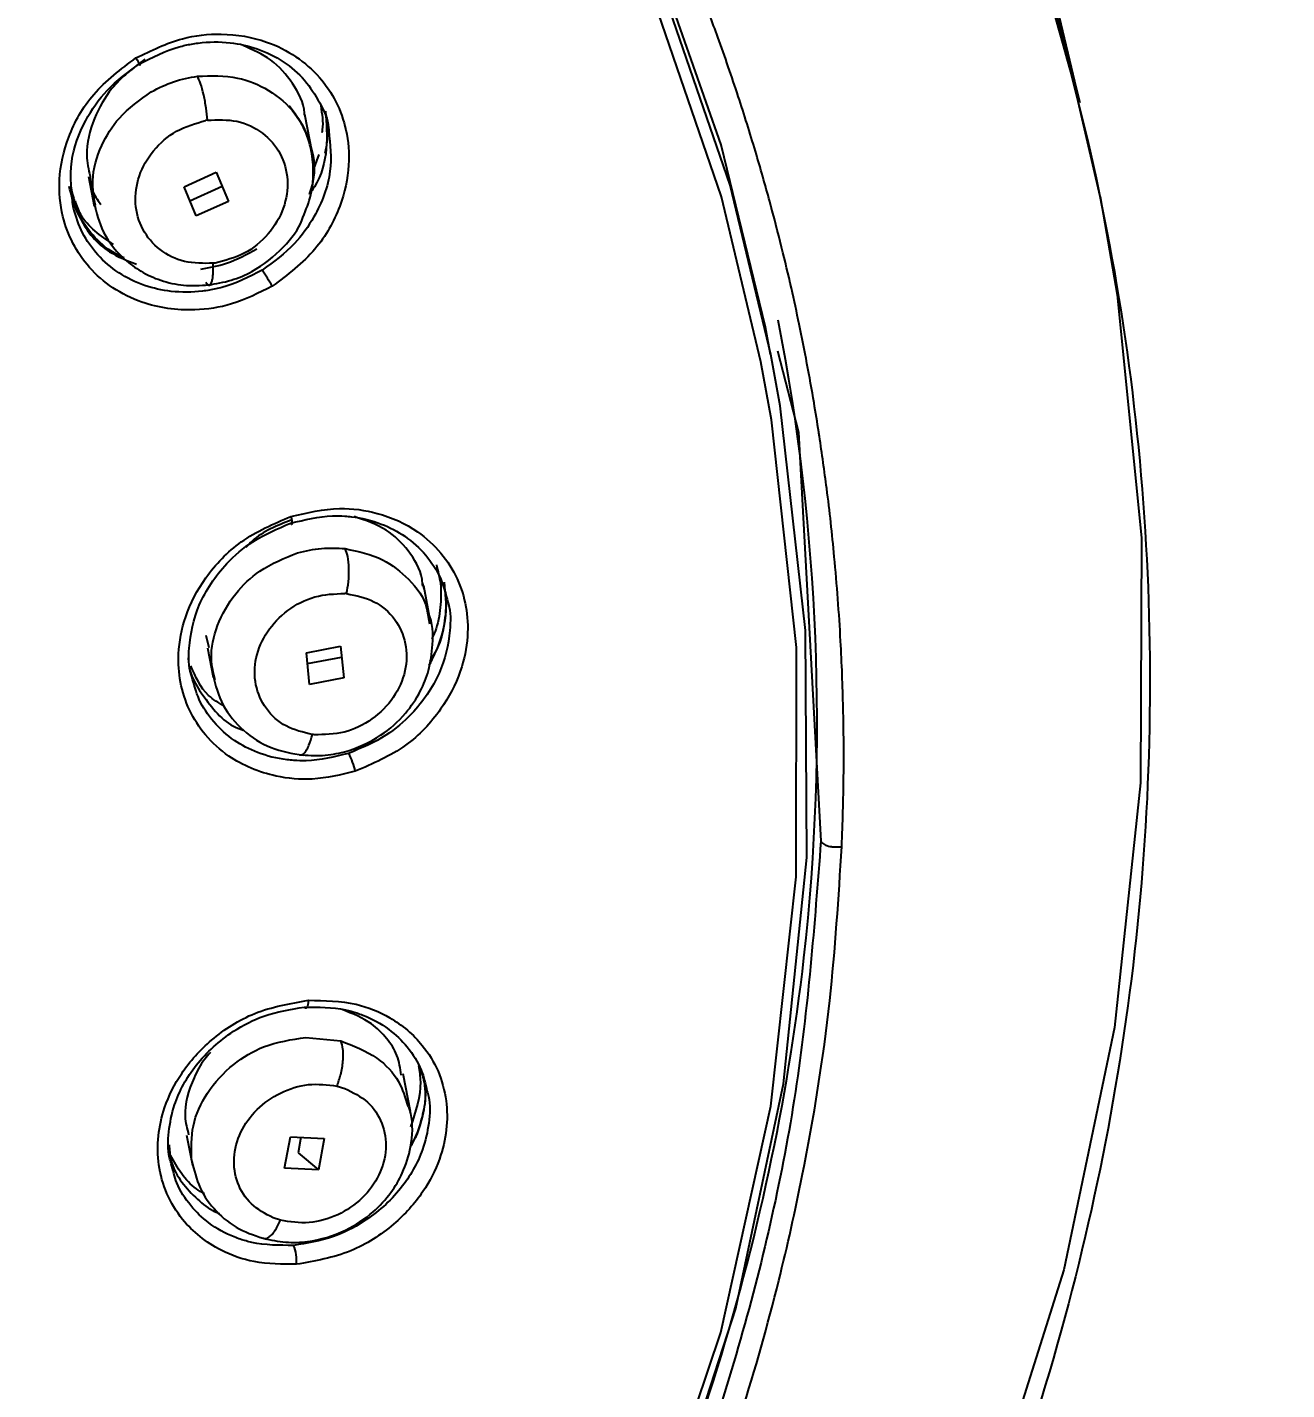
# Model space of a CAD drawing. Header units: millimetres. Extents: x 6110 to 6704, y -3675 to -2835.
# Drawn here: x 6328.023 to 6332.519, y -3193.247 to -3188.382 of the extents above; entities that cross this region are included whole.
import ezdxf

# ---------------------------------------------------------------- set-up
doc = ezdxf.new("R2010")
doc.units = ezdxf.units.MM
doc.header["$LTSCALE"] = 0.1
doc.layers.get('0').update_dxf_attribs({"lineweight": 13})
doc.layers.add('DIM', color=3, linetype='Continuous', lineweight=9)
doc.styles.get("Standard").update_dxf_attribs({"font": 'arial.ttf'})
doc.dimstyles.new('ISO-25', dxfattribs={"dimtxt": 2.5, "dimasz": 2.5, "dimexe": 1.25, "dimexo": 0.625, "dimtad": 1, "dimlfac": 5, "dimtxsty": 'Standard', "dimcen": 2.5, "dimadec": 0, "dimazin": 0, "dimtfac": 1, "dimtmove": 0, "dimatfit": 3, "dimfxl": 0, "dimarcsym": 0})

# ---------------------------------------------------------------- blocks, each defined once
blk = doc.blocks.new('*D64')
at = {"layer": 'Defpoints', "color": 0}
for p in [(6307.9519, -3094.4706), (6411.4918, -3594.1641), (6420.3266, -3594.1641)]:
    blk.add_point(p, dxfattribs=at)
at = {"layer": 'DIM', "color": 0, "lineweight": -2}
for p, q in [((6308.5769, -3094.4706), (6421.5766, -3094.4706)), ((6420.3266, -3098.4706), (6420.3266, -3590.1641)), ((6412.1168, -3594.1641), (6421.5766, -3594.1641))]:
    blk.add_line(p, q, dxfattribs=at)
at = {"layer": 'DIM', "color": 0}
for points in [[(6419.6599, -3098.4706), (6420.9932, -3098.4706), (6420.3266, -3094.4706)], [(6419.6599, -3590.1641), (6420.9932, -3590.1641), (6420.3266, -3594.1641)]]:
    blk.add_solid(points, dxfattribs=at)
at = {"layer": 'DIM', "color": 0, "insert": (6417.0795, -3344.3173), "char_height": 4, "attachment_point": 5, "rotation": 90}
blk.add_mtext('(2280)', dxfattribs=at)

msp = doc.modelspace()

# ---------------------------------------------------------------- linework, layer by layer
at = {"linetype": 'Continuous', "lineweight": 25}
for p, q in [((6331.7803, -3188.6512), (6331.5109, -3187.5185)), ((6329.0398, -3188.8283), (6329.0136, -3188.6943)), ((6328.6656, -3188.7141), (6328.6589, -3188.7152)), ((6329.0634, -3188.8371), (6329.0428, -3188.8951)), ((6328.5827, -3188.9515), (6328.6974, -3188.8994)), ((6328.6974, -3188.8994), (6328.7406, -3189.0041)), ((6328.2416, -3188.9149), (6328.2622, -3189.0205)), ((6328.6261, -3189.056), (6328.5829, -3188.9514)), ((6328.6037, -3189.0018), (6328.7182, -3188.9499)), ((6328.7406, -3189.0041), (6328.6259, -3189.056)), ((6331.8733, -3189.0911), (6331.8528, -3188.9861)), ((6330.6766, -3189.5504), (6330.6576, -3189.4531)), ((6330.7013, -3189.5376), (6330.7757, -3189.8284)), ((6330.7757, -3189.8284), (6330.8559, -3191.2877)), ((6329.4335, -3190.367), (6329.438, -3190.3869)), ((6329.1626, -3190.4042), (6329.1559, -3190.4037)), ((6329.464, -3190.5108), (6329.4379, -3190.3769)), ((6329.45, -3190.4653), (6329.4586, -3190.5118)), ((6328.6604, -3190.5521), (6328.6712, -3190.5967)), ((6328.6659, -3190.5979), (6328.6865, -3190.7032)), ((6329.0192, -3190.6161), (6329.1411, -3190.5925)), ((6329.1411, -3190.5925), (6329.1525, -3190.7048)), ((6329.0309, -3190.7283), (6329.0194, -3190.6161)), ((6329.0233, -3190.6542), (6329.145, -3190.6307)), ((6329.1526, -3190.7048), (6329.0307, -3190.7283)), ((6329.0173, -3191.9887), (6329.142, -3192.0012)), ((6329.1286, -3192.1625), (6329.1562, -3192.1707)), ((6329.3905, -3192.2537), (6329.3641, -3192.1187)), ((6328.5918, -3192.338), (6328.6128, -3192.4451)), ((6328.9415, -3192.4557), (6328.9625, -3192.3435)), ((6328.9622, -3192.3435), (6329.083, -3192.3494)), ((6328.9999, -3192.3453), (6328.9896, -3192.4006)), ((6329.083, -3192.3493), (6329.062, -3192.4617)), ((6328.9896, -3192.4006), (6329.062, -3192.4616)), ((6329.062, -3192.4617), (6328.9412, -3192.4557)), ((6328.9271, -3192.6418), (6328.9002, -3192.6329))]:
    msp.add_line(p, q, dxfattribs=at)
at = {"linetype": 'Continuous', "lineweight": 25, "flags": 128}
for points in [[(6331.8528, -3188.9861), (6331.7167, -3188.4008), (6331.4483, -3187.5773), (6331.0964, -3186.7829), (6330.6642, -3186.0242), (6330.1552, -3185.3077), (6329.5738, -3184.6396), (6328.925, -3184.0255), (6328.2143, -3183.4708), (6327.4477, -3182.98), (6326.6319, -3182.5575), (6325.7737, -3182.2068), (6324.8806, -3181.9309), (6323.96, -3181.7322), (6323.0199, -3181.6123), (6322.0683, -3181.5723)], [(6323.0235, -3181.6126), (6323.9705, -3181.734), (6324.8975, -3181.9353), (6325.7965, -3182.215), (6326.6599, -3182.5705), (6327.48, -3182.9988), (6328.2499, -3183.4961), (6328.9627, -3184.0582), (6329.6125, -3184.6801), (6330.1934, -3185.3566), (6330.7006, -3186.0818), (6331.1296, -3186.8493), (6331.4766, -3187.6525), (6331.7388, -3188.4845), (6331.7803, -3188.6512)], [(6330.6767, -3189.5507), (6330.5322, -3188.9465), (6330.2696, -3188.1818), (6329.9248, -3187.4471), (6329.5011, -3186.7495), (6329.0025, -3186.0957), (6328.434, -3185.492), (6327.801, -3184.9442), (6327.1095, -3184.4576), (6326.3662, -3184.0369), (6325.5783, -3183.6861), (6324.7534, -3183.4086), (6323.8994, -3183.207), (6323.0245, -3183.0834), (6322.1372, -3183.0389)], [(6330.6414, -3189.5762), (6330.501, -3188.9876), (6330.2358, -3188.214), (6329.8862, -3187.4713), (6329.4556, -3186.7668), (6328.9482, -3186.1075), (6328.3692, -3185.5), (6327.7243, -3184.9503), (6327.0199, -3184.464), (6326.263, -3184.0457), (6325.4611, -3183.6997), (6324.6222, -3183.4295), (6323.7546, -3183.2376), (6322.867, -3183.1261)], [(6330.6576, -3189.4531), (6330.4996, -3188.8018), (6330.2319, -3188.0387), (6329.8821, -3187.3061), (6329.4537, -3186.611), (6328.9508, -3185.9601), (6328.3782, -3185.3597), (6327.7414, -3184.8154), (6327.0465, -3184.3327), (6326.3003, -3183.9162), (6325.5099, -3183.5697), (6324.683, -3183.2968), (6324.0441, -3183.142)], [(6328.4109, -3188.4917), (6328.4152, -3188.499), (6328.4188, -3188.5053), (6328.4217, -3188.5104), (6328.4238, -3188.5142), (6328.4249, -3188.5164), (6328.425, -3188.5171), (6328.4242, -3188.5162), (6328.4224, -3188.5136)], [(6331.8528, -3188.9861), (6331.9138, -3189.338), (6332.0001, -3190.2057), (6331.997, -3191.0801), (6331.9044, -3191.9536), (6331.7233, -3192.8186), (6331.4551, -3193.6677), (6331.1022, -3194.4934), (6330.6676, -3195.2887), (6330.1551, -3196.0466), (6329.5692, -3196.7607), (6328.9148, -3197.4246), (6328.1978, -3198.0327), (6327.4242, -3198.5797)], [(6321.9571, -3199.5248), (6322.856, -3199.4325), (6323.7439, -3199.2595), (6324.6117, -3199.0077), (6325.451, -3198.6794), (6326.2534, -3198.2779), (6327.0109, -3197.8073), (6327.716, -3197.2722), (6328.3617, -3196.6779), (6328.9416, -3196.0304), (6329.4498, -3195.336), (6329.8814, -3194.6017), (6330.232, -3193.8347), (6330.4983, -3193.0428), (6330.6774, -3192.2337), (6330.7677, -3191.4155), (6330.7683, -3190.5963), (6330.6791, -3189.7843), (6330.6414, -3189.5762)], [(6330.2976, -3193.7412), (6330.5524, -3192.9561), (6330.7223, -3192.1551), (6330.8056, -3191.3459), (6330.8015, -3190.5362), (6330.7101, -3189.7338), (6330.6767, -3189.5507)], [(6328.9638, -3190.1286), (6328.9657, -3190.1367), (6328.967, -3190.1437), (6328.9678, -3190.1495), (6328.9679, -3190.1537), (6328.9674, -3190.1562), (6328.9663, -3190.157), (6328.9646, -3190.1559), (6328.9624, -3190.1531)], [(6329.0262, -3191.8563), (6329.0255, -3191.8646), (6329.0244, -3191.8719), (6329.0229, -3191.8777), (6329.0211, -3191.8819), (6329.019, -3191.8843), (6329.0166, -3191.8848), (6329.0142, -3191.8835), (6329.0117, -3191.8803)]]:
    msp.add_lwpolyline(points, dxfattribs=at)
at = {"linetype": 'Continuous', "lineweight": 25}
for centre, radius, start, end in [((6327.6891, -3190.0143), 1.4004, 30.3554, 33.1246), ((6323.324, -3190.8658), 7.5184, 353.59292, 11.02694), ((6328.9382, -3191.097), 0.2622, 12.8367, 27.8194), ((6322.86, -3190.7952), 7.9874, 331.26803, 353.46085), ((6328.8382, -3192.787), 0.1461, 355.2989, 22.4173)]:
    msp.add_arc(centre, radius, start, end, dxfattribs=at)
for points, knots in [([(6322.0888, -3181.6773), (6322.5399, -3181.6929), (6323.4501, -3181.7242), (6324.8965, -3182), (6326.4055, -3182.5015), (6327.8861, -3183.2845), (6329.2039, -3184.2963), (6330.2972, -3185.4904), (6331.1552, -3186.8551), (6331.738, -3188.3268), (6332.0396, -3189.8903), (6332.046, -3191.4736), (6331.7572, -3193.0595), (6331.1866, -3194.5759), (6330.3399, -3196.006), (6329.2566, -3197.2844), (6327.9474, -3198.3963), (6326.4733, -3199.2929), (6324.8497, -3199.9594), (6323.1116, -3200.3991), (6321.9071, -3200.4559), (6321.293, -3200.4848)], [0, 0, 0, 0, 0.041773, 0.084286, 0.13721, 0.19167, 0.244595, 0.299054, 0.351979, 0.406439, 0.459364, 0.513823, 0.566748, 0.621208, 0.674132, 0.728592, 0.781517, 0.835976, 0.888901, 0.94336, 1, 1, 1, 1]), ([(6330.8506, -3189.8426), (6330.8498, -3189.8377), (6330.8437, -3189.7979), (6330.8221, -3189.6642), (6330.7898, -3189.4928), (6330.7495, -3189.3079), (6330.7149, -3189.1618), (6330.6725, -3188.9987), (6330.6213, -3188.8189), (6330.5599, -3188.623), (6330.4944, -3188.4328), (6330.4048, -3188.1939), (6330.2656, -3187.8598), (6330.0517, -3187.4218), (6329.8013, -3186.9902), (6329.5436, -3186.6021), (6329.2772, -3186.244), (6328.9903, -3185.9021), (6328.6894, -3185.5814), (6328.3821, -3185.2853), (6328.0419, -3184.9907), (6327.6789, -3184.7098), (6327.3057, -3184.4515), (6326.9327, -3184.2204), (6326.4823, -3183.9706), (6325.9905, -3183.7362), (6325.502, -3183.5414), (6325.0322, -3183.3804), (6324.5794, -3183.2478), (6324.2357, -3183.1744), (6324.0887, -3183.143)], [0, 0, 0, 0, 0.001503, 0.012329, 0.041497, 0.054963, 0.070301, 0.087509, 0.106589, 0.127541, 0.150364, 0.168126, 0.205515, 0.260848, 0.316464, 0.35682, 0.401597, 0.450794, 0.490525, 0.532749, 0.577464, 0.623427, 0.667559, 0.710077, 0.75098, 0.816516, 0.866567, 0.901127, 0.957715, 1, 1, 1, 1]), ([(6328.4109, -3188.4917), (6328.4652, -3188.465), (6328.5624, -3188.417), (6328.7258, -3188.4002), (6328.8663, -3188.4238), (6328.9838, -3188.4828), (6329.0678, -3188.557), (6329.1285, -3188.6466), (6329.1662, -3188.7531), (6329.1764, -3188.8809), (6329.1437, -3189.0295), (6329.0553, -3189.1882), (6328.9521, -3189.2657), (6328.8974, -3189.3067)], [0, 0, 0, 0, 0.108634, 0.194831, 0.299323, 0.375934, 0.450142, 0.520765, 0.591343, 0.67352, 0.769042, 0.877862, 1, 1, 1, 1]), ([(6328.4224, -3188.5136), (6328.4689, -3188.4897), (6328.5293, -3188.4587), (6328.6022, -3188.4431), (6328.6631, -3188.4337), (6328.7436, -3188.4331), (6328.8473, -3188.4563), (6328.9385, -3188.5015), (6329.0156, -3188.5679), (6329.0674, -3188.6497), (6329.0983, -3188.7127), (6329.0989, -3188.7489), (6329.099, -3188.7525)], [0, 0, 0, 0, 0.173429, 0.224891, 0.252634, 0.384378, 0.50064, 0.627214, 0.750364, 0.870282, 0.987176, 1, 1, 1, 1]), ([(6329.0128, -3188.6956), (6329.0127, -3188.6933), (6329.0112, -3188.6521), (6328.9721, -3188.5801), (6328.8986, -3188.4934), (6328.8277, -3188.4628), (6328.7933, -3188.4479)], [0, 0, 0, 0, 0.0189237, 0.3482916, 0.6839014, 1, 1, 1, 1]), ([(6328.8974, -3189.3067), (6328.8499, -3189.3308), (6328.7617, -3189.3754), (6328.5993, -3189.3996), (6328.4507, -3189.3786), (6328.3264, -3189.3166), (6328.2427, -3189.2438), (6328.1827, -3189.1563), (6328.143, -3189.0501), (6328.1311, -3188.9202), (6328.1646, -3188.7677), (6328.2543, -3188.6088), (6328.357, -3188.532), (6328.4109, -3188.4917)], [0, 0, 0, 0, 0.0959958, 0.1779129, 0.2988942, 0.3746658, 0.4477291, 0.5180754, 0.5856965, 0.6724169, 0.7703981, 0.8795889, 1, 1, 1, 1]), ([(6328.1873, -3189.0284), (6328.1806, -3188.9725), (6328.168, -3188.8673), (6328.2221, -3188.7201), (6328.3057, -3188.5988), (6328.3822, -3188.5429), (6328.4224, -3188.5136)], [0, 0, 0, 0, 0.2909393, 0.5466702, 0.7622849, 1, 1, 1, 1]), ([(6328.4428, -3188.4959), (6328.4004, -3188.5283), (6328.3242, -3188.5865), (6328.2559, -3188.7106), (6328.2271, -3188.8222), (6328.2416, -3188.8894), (6328.2469, -3188.914)], [0, 0, 0, 0, 0.311357, 0.55918, 0.838709, 1, 1, 1, 1]), ([(6328.4656, -3188.6126), (6328.4917, -3188.5992), (6328.5441, -3188.5725), (6328.6014, -3188.5622), (6328.63, -3188.557)], [0, 0, 0, 0, 0.499996, 1, 1, 1, 1]), ([(6328.63, -3188.557), (6328.6787, -3188.5556), (6328.7692, -3188.5531), (6328.891, -3188.604), (6328.9837, -3188.6854), (6329.0379, -3188.795), (6329.0545, -3188.8984), (6329.0357, -3188.9587), (6329.0293, -3188.9793)], [0, 0, 0, 0, 0.198456, 0.368636, 0.552811, 0.731734, 0.908687, 1, 1, 1, 1]), ([(6328.6656, -3188.7141), (6328.6644, -3188.7), (6328.6617, -3188.6703), (6328.653, -3188.6232), (6328.6418, -3188.5812), (6328.6339, -3188.5649), (6328.63, -3188.557)], [0, 0, 0, 0, 0.232868, 0.488866, 0.751052, 1, 1, 1, 1]), ([(6328.2658, -3189.0188), (6328.2609, -3188.9891), (6328.249, -3188.9182), (6328.2814, -3188.8079), (6328.3509, -3188.694), (6328.4247, -3188.6416), (6328.4656, -3188.6126)], [0, 0, 0, 0, 0.194911, 0.466014, 0.704303, 1, 1, 1, 1]), ([(6329.0069, -3189.0614), (6329.0178, -3189.0345), (6329.0384, -3188.9835), (6329.0463, -3188.9027), (6329.0395, -3188.8212), (6329.0132, -3188.7365), (6328.9766, -3188.6877), (6328.9577, -3188.6626)], [0, 0, 0, 0, 0.204939, 0.3883401, 0.5788076, 0.7827919, 1, 1, 1, 1]), ([(6329.0704, -3188.6621), (6329.075, -3188.6909), (6329.0802, -3188.7228), (6329.0752, -3188.7554), (6329.0747, -3188.7586)], [0, 0, 0, 0, 0.900828, 1, 1, 1, 1]), ([(6328.6656, -3188.7141), (6328.7015, -3188.7126), (6328.7729, -3188.7096), (6328.8665, -3188.7552), (6328.9314, -3188.8304), (6328.9583, -3188.9272), (6328.943, -3189.0305), (6328.8874, -3189.1241), (6328.8001, -3189.1968), (6328.729, -3189.2149), (6328.6935, -3189.224)], [0, 0, 0, 0, 0.126075, 0.250713, 0.374166, 0.497369, 0.621398, 0.746857, 0.873516, 1, 1, 1, 1]), ([(6329.0871, -3188.6817), (6329.0905, -3188.726), (6329.0975, -3188.8152), (6329.0726, -3188.9173), (6329.0403, -3188.9633), (6329.0365, -3188.9686)], [0, 0, 0, 0, 0.46642, 0.937576, 1, 1, 1, 1]), ([(6329.0865, -3188.8318), (6329.0894, -3188.8164), (6329.0979, -3188.7707), (6329.0966, -3188.7193), (6329.0872, -3188.6867), (6329.0859, -3188.6824)], [0, 0, 0, 0, 0.3064208, 0.9081784, 1, 1, 1, 1]), ([(6328.6869, -3189.2248), (6328.652, -3189.2254), (6328.5828, -3189.2264), (6328.4925, -3189.1807), (6328.4294, -3189.1069), (6328.4029, -3189.0122), (6328.4168, -3188.9114), (6328.469, -3188.8192), (6328.5532, -3188.7453), (6328.6235, -3188.7253), (6328.6589, -3188.7152)], [0, 0, 0, 0, 0.125261, 0.248647, 0.372148, 0.495812, 0.619113, 0.743206, 0.870567, 1, 1, 1, 1]), ([(6329.099, -3188.7525), (6329.1041, -3188.8004), (6329.1151, -3188.9036), (6329.0612, -3189.0449), (6328.975, -3189.1665), (6328.9022, -3189.2197), (6328.8618, -3189.2491)], [0, 0, 0, 0, 0.257133, 0.554638, 0.753163, 1, 1, 1, 1]), ([(6328.3685, -3189.2054), (6328.3523, -3189.1978), (6328.3061, -3189.176), (6328.2474, -3189.1178), (6328.195, -3189.0398), (6328.1798, -3188.9795), (6328.1726, -3188.9506)], [0, 0, 0, 0, 0.156124, 0.447333, 0.735815, 1, 1, 1, 1]), ([(6328.1778, -3188.9489), (6328.187, -3188.9888), (6328.2081, -3189.0811), (6328.2957, -3189.1834), (6328.3798, -3189.2152), (6328.4133, -3189.2279)], [0, 0, 0, 0, 0.313937, 0.72594, 1, 1, 1, 1]), ([(6328.2469, -3188.914), (6328.2482, -3188.9305), (6328.2511, -3188.9682), (6328.273, -3188.998), (6328.2853, -3189.0147)], [0, 0, 0, 0, 0.4373459, 1, 1, 1, 1]), ([(6328.3306, -3189.1577), (6328.2846, -3189.1269), (6328.2238, -3189.0861), (6328.2001, -3189.0196), (6328.1944, -3189.0034)], [0, 0, 0, 0, 0.7558456, 1, 1, 1, 1]), ([(6328.8618, -3189.2491), (6328.8148, -3189.2732), (6328.7537, -3189.3045), (6328.6799, -3189.32), (6328.6193, -3189.3291), (6328.5397, -3189.3294), (6328.4377, -3189.3066), (6328.3475, -3189.2625), (6328.2724, -3189.1976), (6328.2162, -3189.119), (6328.1968, -3189.0584), (6328.1873, -3189.0284)], [0, 0, 0, 0, 0.179215, 0.23251, 0.26137, 0.393928, 0.511296, 0.638487, 0.762209, 0.882646, 1, 1, 1, 1]), ([(6328.2599, -3189.0072), (6328.2694, -3189.0437), (6328.2904, -3189.1239), (6328.3598, -3189.2069), (6328.4368, -3189.261), (6328.5095, -3189.2915), (6328.5931, -3189.3083), (6328.652, -3189.3035), (6328.6825, -3189.301)], [0, 0, 0, 0, 0.193924, 0.426142, 0.555923, 0.694296, 0.84188, 1, 1, 1, 1]), ([(6328.669, -3189.3022), (6328.6966, -3189.2977), (6328.7502, -3189.2889), (6328.8454, -3189.2478), (6328.9354, -3189.1757), (6328.9928, -3189.1029), (6329.0061, -3189.0638), (6329.0069, -3189.0614)], [0, 0, 0, 0, 0.195202, 0.379324, 0.706861, 0.981922, 1, 1, 1, 1]), ([(6328.8423, -3189.1748), (6328.8069, -3189.194), (6328.7424, -3189.2289), (6328.6726, -3189.2412), (6328.6411, -3189.2468)], [0, 0, 0, 0, 0.549155, 1, 1, 1, 1]), ([(6328.6598, -3189.2923), (6328.6637, -3189.2974), (6328.6696, -3189.3052), (6328.6764, -3189.3021), (6328.6809, -3189.2947), (6328.6842, -3189.2819), (6328.6871, -3189.2605), (6328.687, -3189.2389), (6328.6869, -3189.2248)], [0, 0, 0, 0, 0.243273, 0.373731, 0.506247, 0.63784, 0.765653, 1, 1, 1, 1]), ([(6328.6935, -3189.224), (6328.6924, -3189.2241), (6328.6902, -3189.2244), (6328.688, -3189.2247), (6328.6869, -3189.2248)], [0, 0, 0, 0, 0.5002718, 1, 1, 1, 1]), ([(6330.9307, -3191.3068), (6330.9334, -3191.2236), (6330.9388, -3191.059), (6330.9368, -3190.8146), (6330.9268, -3190.5528), (6330.9071, -3190.2914), (6330.8804, -3190.0476), (6330.8596, -3189.9047), (6330.8506, -3189.8426)], [0, 0, 0, 0, 0.169505, 0.335665, 0.498482, 0.704434, 0.871607, 1, 1, 1, 1]), ([(6328.9638, -3190.1286), (6329.022, -3190.1154), (6329.1263, -3190.0916), (6329.2839, -3190.114), (6329.4089, -3190.1702), (6329.5026, -3190.2557), (6329.5607, -3190.3479), (6329.5928, -3190.4498), (6329.5986, -3190.5625), (6329.5728, -3190.6897), (6329.5011, -3190.8268), (6329.3744, -3190.9606), (6329.2563, -3191.0117), (6329.1938, -3191.0387)], [0, 0, 0, 0, 0.108634, 0.194831, 0.299323, 0.375934, 0.450142, 0.520765, 0.591343, 0.67352, 0.769042, 0.877862, 1, 1, 1, 1]), ([(6329.1938, -3191.0387), (6329.1426, -3191.051), (6329.0477, -3191.0736), (6328.889, -3191.0587), (6328.7557, -3191.0031), (6328.6565, -3190.9131), (6328.5983, -3190.8223), (6328.5663, -3190.7227), (6328.5585, -3190.6097), (6328.5833, -3190.4801), (6328.6569, -3190.3393), (6328.7848, -3190.2057), (6328.9022, -3190.1551), (6328.9638, -3190.1286)], [0, 0, 0, 0, 0.095996, 0.177913, 0.298894, 0.374666, 0.447729, 0.518075, 0.585697, 0.672417, 0.770398, 0.879589, 1, 1, 1, 1]), ([(6328.61, -3190.7005), (6328.6091, -3190.6979), (6328.5985, -3190.6664), (6328.5981, -3190.5791), (6328.6279, -3190.4388), (6328.7167, -3190.3079), (6328.8322, -3190.2077), (6328.9159, -3190.1726), (6328.9624, -3190.1531)], [0, 0, 0, 0, 0.012573, 0.15325, 0.382791, 0.629767, 0.794644, 1, 1, 1, 1]), ([(6328.9646, -3190.1423), (6328.9143, -3190.1618), (6328.8537, -3190.1853), (6328.8106, -3190.2318), (6328.8033, -3190.2397)], [0, 0, 0, 0, 0.829444, 1, 1, 1, 1]), ([(6328.9624, -3190.1531), (6329.0125, -3190.1408), (6329.0775, -3190.1249), (6329.1498, -3190.127), (6329.2093, -3190.1323), (6329.2847, -3190.1508), (6329.3753, -3190.1979), (6329.4477, -3190.2638), (6329.501, -3190.3445), (6329.5167, -3190.4056), (6329.5242, -3190.4346)], [0, 0, 0, 0, 0.201159, 0.260848, 0.293028, 0.445835, 0.580687, 0.727499, 0.870339, 1, 1, 1, 1]), ([(6329.4346, -3190.3783), (6329.434, -3190.3697), (6329.4307, -3190.3224), (6329.3867, -3190.2499), (6329.3058, -3190.1682), (6329.2299, -3190.1428), (6329.1898, -3190.1293)], [0, 0, 0, 0, 0.068584, 0.376858, 0.670371, 1, 1, 1, 1]), ([(6328.6934, -3190.7123), (6328.6875, -3190.6873), (6328.6725, -3190.6244), (6328.6969, -3190.5145), (6328.7582, -3190.406), (6328.8568, -3190.3113), (6328.9407, -3190.2776), (6328.9874, -3190.259)], [0, 0, 0, 0, 0.137645, 0.346651, 0.567088, 0.759414, 1, 1, 1, 1]), ([(6328.9874, -3190.259), (6329.0158, -3190.2521), (6329.0726, -3190.2385), (6329.1295, -3190.2419), (6329.158, -3190.2437)], [0, 0, 0, 0, 0.499996, 1, 1, 1, 1]), ([(6329.1626, -3190.4042), (6329.1651, -3190.3902), (6329.1704, -3190.3606), (6329.172, -3190.3128), (6329.1682, -3190.2696), (6329.1613, -3190.2522), (6329.158, -3190.2437)], [0, 0, 0, 0, 0.2328691, 0.488867, 0.7510531, 1, 1, 1, 1]), ([(6329.158, -3190.2437), (6329.2046, -3190.2538), (6329.2911, -3190.2725), (6329.3882, -3190.3521), (6329.4421, -3190.419), (6329.4495, -3190.4624), (6329.45, -3190.4653)], [0, 0, 0, 0, 0.3505212, 0.6510981, 0.9763955, 1, 1, 1, 1]), ([(6329.4832, -3190.3019), (6329.4889, -3190.3238), (6329.5018, -3190.3727), (6329.499, -3190.4538), (6329.4876, -3190.5213), (6329.4709, -3190.5575), (6329.4668, -3190.5662)], [0, 0, 0, 0, 0.257177, 0.577108, 0.897814, 1, 1, 1, 1]), ([(6329.4579, -3190.6599), (6329.4714, -3190.6332), (6329.4991, -3190.5784), (6329.5174, -3190.4907), (6329.5214, -3190.4175), (6329.5119, -3190.3772), (6329.5089, -3190.3645)], [0, 0, 0, 0, 0.2804907, 0.5759551, 0.866489, 1, 1, 1, 1]), ([(6329.5112, -3190.364), (6329.5149, -3190.4028), (6329.523, -3190.4879), (6329.4962, -3190.5908), (6329.4629, -3190.6418), (6329.46, -3190.6462)], [0, 0, 0, 0, 0.433448, 0.950889, 1, 1, 1, 1]), ([(6329.041, -3190.9074), (6329.0082, -3190.8997), (6328.943, -3190.8843), (6328.8711, -3190.8183), (6328.8325, -3190.7313), (6328.8338, -3190.6327), (6328.8747, -3190.5377), (6328.9493, -3190.4602), (6329.0485, -3190.408), (6329.1199, -3190.4051), (6329.1559, -3190.4037)], [0, 0, 0, 0, 0.1252615, 0.2486469, 0.3721478, 0.4958125, 0.6191131, 0.7432057, 0.8705671, 1, 1, 1, 1]), ([(6329.1626, -3190.4042), (6329.1966, -3190.4113), (6329.2643, -3190.4253), (6329.3394, -3190.492), (6329.3793, -3190.5806), (6329.3777, -3190.6814), (6329.3348, -3190.7786), (6329.2568, -3190.8567), (6329.1548, -3190.9069), (6329.0832, -3190.9077), (6329.0475, -3190.9081)], [0, 0, 0, 0, 0.126075, 0.250713, 0.374166, 0.497369, 0.621398, 0.746857, 0.873516, 1, 1, 1, 1]), ([(6329.5242, -3190.4346), (6329.5249, -3190.4367), (6329.535, -3190.4683), (6329.5336, -3190.5552), (6329.5019, -3190.6944), (6329.413, -3190.8228), (6329.2985, -3190.921), (6329.2159, -3190.9555), (6329.1701, -3190.9746)], [0, 0, 0, 0, 0.010078, 0.154961, 0.384056, 0.630731, 0.795336, 1, 1, 1, 1]), ([(6328.9948, -3190.9794), (6329.0221, -3190.9815), (6329.0751, -3190.9855), (6329.1755, -3190.9676), (6329.2815, -3190.92), (6329.3719, -3190.8397), (6329.4263, -3190.7582), (6329.4597, -3190.675), (6329.4724, -3190.5809), (6329.4712, -3190.5043), (6329.4514, -3190.4686), (6329.4498, -3190.4656)], [0, 0, 0, 0, 0.102862, 0.199704, 0.371561, 0.515503, 0.631887, 0.730561, 0.8474, 0.987285, 1, 1, 1, 1]), ([(6328.5977, -3190.6341), (6328.5977, -3190.637), (6328.5977, -3190.6933), (6328.6617, -3190.7873), (6328.7342, -3190.8756), (6328.792, -3190.8909), (6328.794, -3190.8915)], [0, 0, 0, 0, 0.0248588, 0.485469, 0.9816436, 1, 1, 1, 1]), ([(6328.7249, -3190.8052), (6328.7055, -3190.7938), (6328.6492, -3190.7608), (6328.6235, -3190.7012), (6328.6066, -3190.6622)], [0, 0, 0, 0, 0.344926, 1, 1, 1, 1]), ([(6329.1701, -3190.9746), (6329.1195, -3190.987), (6329.0538, -3191.003), (6328.9806, -3191.0006), (6328.9214, -3190.9951), (6328.847, -3190.9765), (6328.7579, -3190.9301), (6328.6864, -3190.8656), (6328.6336, -3190.7873), (6328.6176, -3190.7283), (6328.61, -3190.7005)], [0, 0, 0, 0, 0.205496, 0.266608, 0.2997, 0.451697, 0.586277, 0.732156, 0.874004, 1, 1, 1, 1]), ([(6328.6847, -3190.6936), (6328.6948, -3190.7311), (6328.7151, -3190.806), (6328.7904, -3190.8962), (6328.8897, -3190.9612), (6328.9683, -3190.9747), (6329.0076, -3190.9814)], [0, 0, 0, 0, 0.251496, 0.50236, 0.751662, 1, 1, 1, 1]), ([(6329.0004, -3190.9802), (6329.0011, -3190.9802), (6329.0046, -3190.98), (6329.0114, -3190.9742), (6329.0201, -3190.9627), (6329.0308, -3190.9423), (6329.037, -3190.9211), (6329.041, -3190.9074)], [0, 0, 0, 0, 0.048779, 0.250052, 0.449925, 0.644056, 1, 1, 1, 1]), ([(6329.0475, -3190.9081), (6329.0464, -3190.908), (6329.0442, -3190.9078), (6329.0421, -3190.9075), (6329.041, -3190.9074)], [0, 0, 0, 0, 0.500272, 1, 1, 1, 1]), ([(6330.8559, -3191.2877), (6330.8566, -3191.2895), (6330.858, -3191.2932), (6330.8641, -3191.2983), (6330.8724, -3191.3025), (6330.8823, -3191.3057), (6330.8935, -3191.3079), (6330.9059, -3191.309), (6330.9189, -3191.3088), (6330.9267, -3191.3075), (6330.9307, -3191.3068)], [0, 0, 0, 0, 0.130507, 0.259998, 0.384306, 0.500193, 0.615882, 0.740045, 0.869469, 1, 1, 1, 1]), ([(6321.3809, -3199.6773), (6321.6045, -3199.6729), (6322.0959, -3199.6632), (6322.797, -3199.5853), (6323.4932, -3199.4618), (6324.1897, -3199.2909), (6324.9737, -3199.0359), (6325.8098, -3198.6789), (6326.6008, -3198.2493), (6327.3343, -3197.763), (6328.0041, -3197.2281), (6328.6331, -3196.6205), (6329.1329, -3196.0371), (6329.5485, -3195.4647), (6329.8717, -3194.9443), (6330.1389, -3194.4335), (6330.3732, -3193.9065), (6330.5602, -3193.3904), (6330.701, -3192.8919), (6330.8106, -3192.4007), (6330.8941, -3191.8833), (6330.919, -3191.4904), (6330.9307, -3191.3068)], [0, 0, 0, 0, 0.0464086, 0.1019943, 0.1457751, 0.1926353, 0.2502527, 0.3164034, 0.3813084, 0.4380493, 0.5012503, 0.5626126, 0.6246974, 0.6667243, 0.7164237, 0.7588041, 0.7939083, 0.8444623, 0.8813604, 0.9103249, 0.9580831, 1, 1, 1, 1]), ([(6328.9838, -3192.7989), (6328.9325, -3192.7987), (6328.8374, -3192.7983), (6328.6933, -3192.7461), (6328.5845, -3192.6602), (6328.5173, -3192.5489), (6328.4886, -3192.4464), (6328.4869, -3192.3416), (6328.5116, -3192.2295), (6328.5714, -3192.109), (6328.6799, -3191.9891), (6328.8371, -3191.889), (6328.9611, -3191.8676), (6329.0262, -3191.8563)], [0, 0, 0, 0, 0.0960003, 0.177925, 0.298931, 0.3747016, 0.4477708, 0.5181301, 0.5857712, 0.67247, 0.7704316, 0.8796047, 1, 1, 1, 1]), ([(6329.0262, -3191.8563), (6329.0842, -3191.8572), (6329.1884, -3191.8588), (6329.3294, -3191.9179), (6329.4297, -3192.0022), (6329.4937, -3192.1075), (6329.5218, -3192.2114), (6329.523, -3192.3189), (6329.4966, -3192.4304), (6329.4365, -3192.5483), (6329.3307, -3192.665), (6329.1746, -3192.7655), (6329.0498, -3192.7874), (6328.9838, -3192.7989)], [0, 0, 0, 0, 0.1086369, 0.19484, 0.2993489, 0.3748055, 0.4502098, 0.5208359, 0.5914169, 0.673582, 0.7690879, 0.877887, 1, 1, 1, 1]), ([(6328.537, -3192.4396), (6328.5348, -3192.4326), (6328.5236, -3192.397), (6328.5256, -3192.325), (6328.5483, -3192.2111), (6328.6204, -3192.0795), (6328.7389, -3191.973), (6328.875, -3191.9027), (6328.9629, -3191.8883), (6329.0117, -3191.8803)], [0, 0, 0, 0, 0.0295843, 0.1507824, 0.2758398, 0.4721507, 0.6833754, 0.82438, 1, 1, 1, 1]), ([(6329.0117, -3191.8803), (6329.0619, -3191.8803), (6329.1269, -3191.8802), (6329.1938, -3191.8993), (6329.2477, -3191.9186), (6329.313, -3191.9546), (6329.3833, -3192.0223), (6329.4313, -3192.0972), (6329.444, -3192.1544), (6329.4495, -3192.1791)], [0, 0, 0, 0, 0.239542, 0.310626, 0.348954, 0.530926, 0.691516, 0.866343, 1, 1, 1, 1]), ([(6329.3577, -3192.1236), (6329.3543, -3192.0994), (6329.3477, -3192.051), (6329.306, -3191.9908), (6329.2455, -3191.9282), (6329.184, -3191.9041), (6329.1469, -3191.8895)], [0, 0, 0, 0, 0.216784, 0.432009, 0.657495, 1, 1, 1, 1]), ([(6328.6096, -3192.4263), (6328.6085, -3192.3855), (6328.6063, -3192.3039), (6328.6611, -3192.1823), (6328.7507, -3192.0847), (6328.8737, -3192.0102), (6328.966, -3191.9964), (6329.0173, -3191.9887)], [0, 0, 0, 0, 0.196146, 0.391297, 0.596345, 0.775574, 1, 1, 1, 1]), ([(6329.1286, -3192.1625), (6329.1333, -3192.1488), (6329.1433, -3192.12), (6329.1497, -3192.0801), (6329.1511, -3192.0504), (6329.1498, -3192.0235), (6329.1451, -3192.01), (6329.142, -3192.0012)], [0, 0, 0, 0, 0.2328936, 0.4889962, 0.6211664, 0.7521897, 1, 1, 1, 1]), ([(6329.142, -3192.0012), (6329.1873, -3192.0188), (6329.2699, -3192.0509), (6329.3523, -3192.1379), (6329.372, -3192.2042), (6329.381, -3192.2344)], [0, 0, 0, 0, 0.3986668, 0.7261444, 1, 1, 1, 1]), ([(6328.6767, -3192.0422), (6328.6697, -3192.0501), (6328.6453, -3192.0776), (6328.6061, -3192.1531), (6328.5762, -3192.2497), (6328.5932, -3192.3149), (6328.5989, -3192.3366)], [0, 0, 0, 0, 0.093183, 0.32537, 0.775398, 1, 1, 1, 1]), ([(6329.391, -3192.3789), (6329.398, -3192.3667), (6329.4204, -3192.3279), (6329.4383, -3192.2578), (6329.4507, -3192.1775), (6329.4362, -3192.1313), (6329.4298, -3192.1109)], [0, 0, 0, 0, 0.14256, 0.453034, 0.758814, 1, 1, 1, 1]), ([(6329.4197, -3192.0902), (6329.4227, -3192.1093), (6329.4337, -3192.1805), (6329.4092, -3192.254), (6329.3913, -3192.3079)], [0, 0, 0, 0, 0.267925, 1, 1, 1, 1]), ([(6328.9002, -3192.6329), (6328.8725, -3192.6181), (6328.8174, -3192.5886), (6328.7687, -3192.5104), (6328.7548, -3192.4196), (6328.7796, -3192.3257), (6328.8391, -3192.2428), (6328.9248, -3192.1825), (6329.0275, -3192.1498), (6329.0947, -3192.1582), (6329.1286, -3192.1625)], [0, 0, 0, 0, 0.12521, 0.248745, 0.372534, 0.496594, 0.620179, 0.744042, 0.870525, 1, 1, 1, 1]), ([(6329.4403, -3192.1551), (6329.4422, -3192.1725), (6329.4465, -3192.212), (6329.4294, -3192.286), (6329.4121, -3192.343), (6329.3923, -3192.3716), (6329.391, -3192.3733)], [0, 0, 0, 0, 0.259772, 0.5883, 0.974932, 1, 1, 1, 1]), ([(6329.1562, -3192.1707), (6329.1853, -3192.1852), (6329.2431, -3192.2139), (6329.2945, -3192.2935), (6329.3093, -3192.3862), (6329.2839, -3192.4818), (6329.2223, -3192.5664), (6329.1332, -3192.627), (6329.028, -3192.6577), (6328.9608, -3192.6471), (6328.9271, -3192.6418)], [0, 0, 0, 0, 0.126117, 0.250838, 0.374368, 0.497567, 0.621469, 0.746731, 0.873258, 1, 1, 1, 1]), ([(6329.4495, -3192.1791), (6329.4515, -3192.1857), (6329.4624, -3192.2222), (6329.4586, -3192.2944), (6329.4336, -3192.4079), (6329.3605, -3192.5367), (6329.2427, -3192.6408), (6329.1081, -3192.7093), (6329.0214, -3192.7234), (6328.9733, -3192.7312)], [0, 0, 0, 0, 0.027925, 0.154847, 0.278571, 0.474156, 0.684752, 0.825278, 1, 1, 1, 1]), ([(6328.8656, -3192.7057), (6328.892, -3192.7116), (6328.9431, -3192.7228), (6329.0437, -3192.7188), (6329.1543, -3192.6864), (6329.2547, -3192.6199), (6329.3209, -3192.5474), (6329.3671, -3192.4691), (6329.397, -3192.3734), (6329.401, -3192.2892), (6329.3868, -3192.2426), (6329.3841, -3192.2339)], [0, 0, 0, 0, 0.0999423, 0.1934191, 0.3588493, 0.4970682, 0.6087048, 0.7042774, 0.8218179, 0.9667451, 1, 1, 1, 1]), ([(6328.5289, -3192.3721), (6328.5304, -3192.3899), (6328.5363, -3192.463), (6328.6011, -3192.5421), (6328.6682, -3192.6003), (6328.7012, -3192.6145), (6328.7092, -3192.618)], [0, 0, 0, 0, 0.163574, 0.672373, 0.92079, 1, 1, 1, 1]), ([(6328.6549, -3192.5473), (6328.6452, -3192.5416), (6328.5901, -3192.5096), (6328.5592, -3192.4546), (6328.5337, -3192.4093)], [0, 0, 0, 0, 0.176107, 1, 1, 1, 1]), ([(6328.9733, -3192.7312), (6328.9226, -3192.7313), (6328.8568, -3192.7313), (6328.7893, -3192.7116), (6328.7358, -3192.6922), (6328.6715, -3192.6564), (6328.6023, -3192.5899), (6328.5555, -3192.5174), (6328.5425, -3192.4628), (6328.537, -3192.4396)], [0, 0, 0, 0, 0.2451732, 0.3180884, 0.357578, 0.5389363, 0.6995129, 0.8728387, 1, 1, 1, 1]), ([(6328.61, -3192.4293), (6328.618, -3192.4624), (6328.634, -3192.5287), (6328.6946, -3192.6124), (6328.7762, -3192.678), (6328.8436, -3192.699), (6328.8773, -3192.7095)], [0, 0, 0, 0, 0.25024, 0.500346, 0.750211, 1, 1, 1, 1]), ([(6328.8704, -3192.7072), (6328.8715, -3192.7073), (6328.8759, -3192.7076), (6328.8848, -3192.7028), (6328.8964, -3192.6928), (6328.9112, -3192.6743), (6328.9209, -3192.6546), (6328.9271, -3192.6418)], [0, 0, 0, 0, 0.065132, 0.263106, 0.459512, 0.650195, 1, 1, 1, 1])]:
    msp.add_open_spline(points, degree=3, knots=knots, dxfattribs=at)
msp.add_open_spline([(6330.8559, -3191.2877), (6330.833, -3191.5865), (6330.7872, -3192.184), (6330.5847, -3193.0699), (6330.2868, -3193.935), (6329.8873, -3194.7693), (6329.3933, -3195.5632), (6328.8101, -3196.3073), (6328.1445, -3196.9929), (6327.4043, -3197.6122), (6326.5981, -3198.1579), (6325.7352, -3198.6237), (6324.8257, -3199.0041), (6323.8802, -3199.2945), (6322.9096, -3199.4923), (6321.9257, -3199.5928), (6320.938, -3199.6035), (6320.2894, -3199.5291), (6319.9651, -3199.4918)], degree=3, dxfattribs=at)

# ---------------------------------------------------------------- dimensions: what is measured, and where the dimension line sits
at = {"layer": 'DIM'}
dim = msp.add_linear_dim(base=(6420.3266, -3594.1641), p1=(6307.9519, -3094.4706), p2=(6411.4918, -3594.1641), angle=90, text='(2280)', dimstyle='ISO-25', override={"dimtxt": 4, "dimasz": 4, "dimlfac": 4, "dimadec": 1, "dimfxl": 1.25}, dxfattribs=at)
dim.commit()
dim.dimension.update_dxf_attribs({"geometry": '*D64', "text_midpoint": (6420.3266, -3344.3173), "dimtype": 160})

doc.saveas('drawing.dxf')
